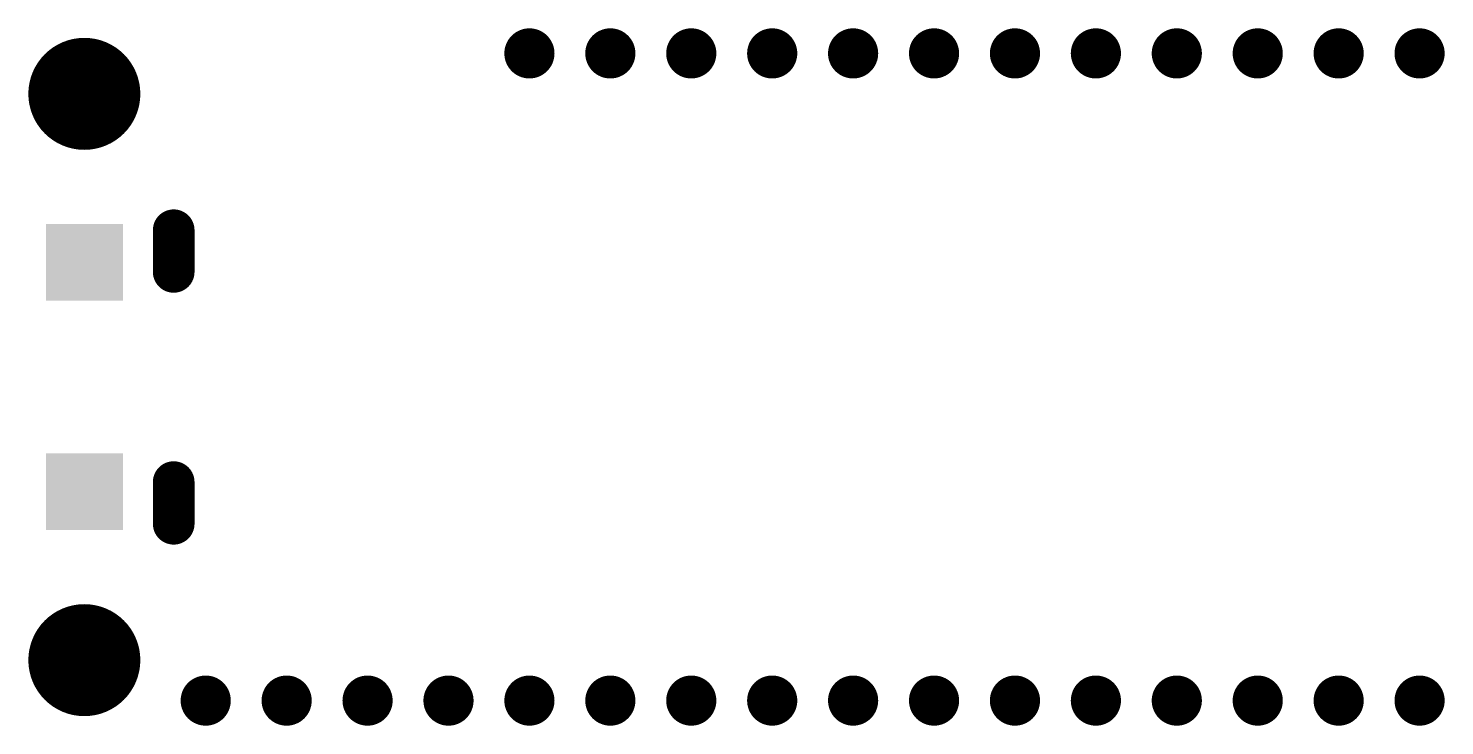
# Model space of a CAD drawing. Extents: x 5 to 49.5, y 12.2 to 34.1.
import ezdxf

# ---------------------------------------------------------------- set-up
doc = ezdxf.new("R2010")
doc.units = 0
doc.layers.add('17', color=110, linetype='CONTINUOUS')

# ---------------------------------------------------------------- blocks, each defined once
blk = doc.blocks.new('ROUNDP')
at = {"const_width": 0.5}
blk.add_lwpolyline([(0, -0.25, 1), (0, 0.25, 1), (0, -0.25)], format="xyb", dxfattribs=at)
blk = doc.blocks.new('OFFSETP100')
at = {"const_width": 1}
blk.add_lwpolyline([(0, 0), (1, 0)], dxfattribs=at)
at = {"const_width": 0.5}
for points in [[(0, 0.25, 1), (0, -0.25)], [(1, -0.25, 1), (1, 0.25)]]:
    blk.add_lwpolyline(points, format="xyb", dxfattribs=at)
blk = doc.blocks.new('SQUAREP')
blk.add_solid([(-0.5, -0.5), (0.5, -0.5), (-0.5, 0.5), (0.5, 0.5)])

msp = doc.modelspace()

# ---------------------------------------------------------------- block references
at = {"layer": '17'}
for name, p, xscale, yscale, rotation in [('ROUNDP', (6.7945, 32.0675), 3.516, 3.516, 270), ('ROUNDP', (6.7945, 32.0675), 3.516, 3.516, 270), ('ROUNDP', (20.7645, 33.3375), 1.5748, 1.5748, 90), ('ROUNDP', (20.7645, 33.3375), 1.5748, 1.5748, 90), ('ROUNDP', (23.3045, 33.3375), 1.5748, 1.5748, 90), ('ROUNDP', (23.3045, 33.3375), 1.5748, 1.5748, 90), ('ROUNDP', (25.8445, 33.3375), 1.5748, 1.5748, 90), ('ROUNDP', (25.8445, 33.3375), 1.5748, 1.5748, 90), ('ROUNDP', (28.3845, 33.3375), 1.5748, 1.5748, 90), ('ROUNDP', (28.3845, 33.3375), 1.5748, 1.5748, 90), ('ROUNDP', (30.9245, 33.3375), 1.5748, 1.5748, 90), ('ROUNDP', (30.9245, 33.3375), 1.5748, 1.5748, 90), ('ROUNDP', (33.4645, 33.3375), 1.5748, 1.5748, 90), ('ROUNDP', (33.4645, 33.3375), 1.5748, 1.5748, 90), ('ROUNDP', (36.0045, 33.3375), 1.5748, 1.5748, 90), ('ROUNDP', (36.0045, 33.3375), 1.5748, 1.5748, 90), ('ROUNDP', (38.5445, 33.3375), 1.5748, 1.5748, 90), ('ROUNDP', (38.5445, 33.3375), 1.5748, 1.5748, 90), ('ROUNDP', (41.0845, 33.3375), 1.5748, 1.5748, 90), ('ROUNDP', (41.0845, 33.3375), 1.5748, 1.5748, 90), ('ROUNDP', (43.6245, 33.3375), 1.5748, 1.5748, 90), ('ROUNDP', (43.6245, 33.3375), 1.5748, 1.5748, 90), ('ROUNDP', (46.1645, 33.3375), 1.5748, 1.5748, 90), ('ROUNDP', (46.1645, 33.3375), 1.5748, 1.5748, 90), ('ROUNDP', (48.7045, 33.3375), 1.5748, 1.5748, 90), ('ROUNDP', (48.7045, 33.3375), 1.5748, 1.5748, 90), ('OFFSETP100', (9.5995, 26.4775), 1.308, 1.308, 90), ('OFFSETP100', (9.5995, 26.4775), 1.308, 1.308, 90), ('OFFSETP100', (9.5995, 19.8775), 1.308, 1.308, 270), ('OFFSETP100', (9.5995, 19.8775), 1.308, 1.308, 270), ('ROUNDP', (6.7945, 14.2875), 3.516, 3.516, 270), ('ROUNDP', (6.7945, 14.2875), 3.516, 3.516, 270), ('ROUNDP', (10.6045, 13.0175), 1.5748, 1.5748, 270), ('ROUNDP', (10.6045, 13.0175), 1.5748, 1.5748, 270), ('ROUNDP', (13.1445, 13.0175), 1.5748, 1.5748, 270), ('ROUNDP', (13.1445, 13.0175), 1.5748, 1.5748, 270), ('ROUNDP', (15.6845, 13.0175), 1.5748, 1.5748, 270), ('ROUNDP', (15.6845, 13.0175), 1.5748, 1.5748, 270), ('ROUNDP', (18.2245, 13.0175), 1.5748, 1.5748, 270), ('ROUNDP', (18.2245, 13.0175), 1.5748, 1.5748, 270), ('ROUNDP', (20.7645, 13.0175), 1.5748, 1.5748, 270), ('ROUNDP', (20.7645, 13.0175), 1.5748, 1.5748, 270), ('ROUNDP', (23.3045, 13.0175), 1.5748, 1.5748, 270), ('ROUNDP', (23.3045, 13.0175), 1.5748, 1.5748, 270), ('ROUNDP', (25.8445, 13.0175), 1.5748, 1.5748, 270), ('ROUNDP', (25.8445, 13.0175), 1.5748, 1.5748, 270), ('ROUNDP', (28.3845, 13.0175), 1.5748, 1.5748, 270), ('ROUNDP', (28.3845, 13.0175), 1.5748, 1.5748, 270), ('ROUNDP', (30.9245, 13.0175), 1.5748, 1.5748, 270), ('ROUNDP', (30.9245, 13.0175), 1.5748, 1.5748, 270), ('ROUNDP', (33.4645, 13.0175), 1.5748, 1.5748, 270), ('ROUNDP', (33.4645, 13.0175), 1.5748, 1.5748, 270), ('ROUNDP', (36.0045, 13.0175), 1.5748, 1.5748, 270), ('ROUNDP', (36.0045, 13.0175), 1.5748, 1.5748, 270), ('ROUNDP', (38.5445, 13.0175), 1.5748, 1.5748, 270), ('ROUNDP', (38.5445, 13.0175), 1.5748, 1.5748, 270), ('ROUNDP', (41.0845, 13.0175), 1.5748, 1.5748, 270), ('ROUNDP', (41.0845, 13.0175), 1.5748, 1.5748, 270), ('ROUNDP', (43.6245, 13.0175), 1.5748, 1.5748, 270), ('ROUNDP', (43.6245, 13.0175), 1.5748, 1.5748, 270), ('ROUNDP', (46.1645, 13.0175), 1.5748, 1.5748, 270), ('ROUNDP', (46.1645, 13.0175), 1.5748, 1.5748, 270), ('ROUNDP', (48.7045, 13.0175), 1.5748, 1.5748, 270), ('ROUNDP', (48.7045, 13.0175), 1.5748, 1.5748, 270)]:
    msp.add_blockref(name, p, dxfattribs=dict(at, xscale=xscale, yscale=yscale, rotation=rotation))
at = {"layer": '17', "xscale": 2.413, "yscale": 2.413}
for p in [(6.7995, 26.7775), (6.7995, 26.7775), (6.7995, 19.5775), (6.7995, 19.5775)]:
    msp.add_blockref('SQUAREP', p, dxfattribs=at)

doc.saveas('drawing.dxf')
